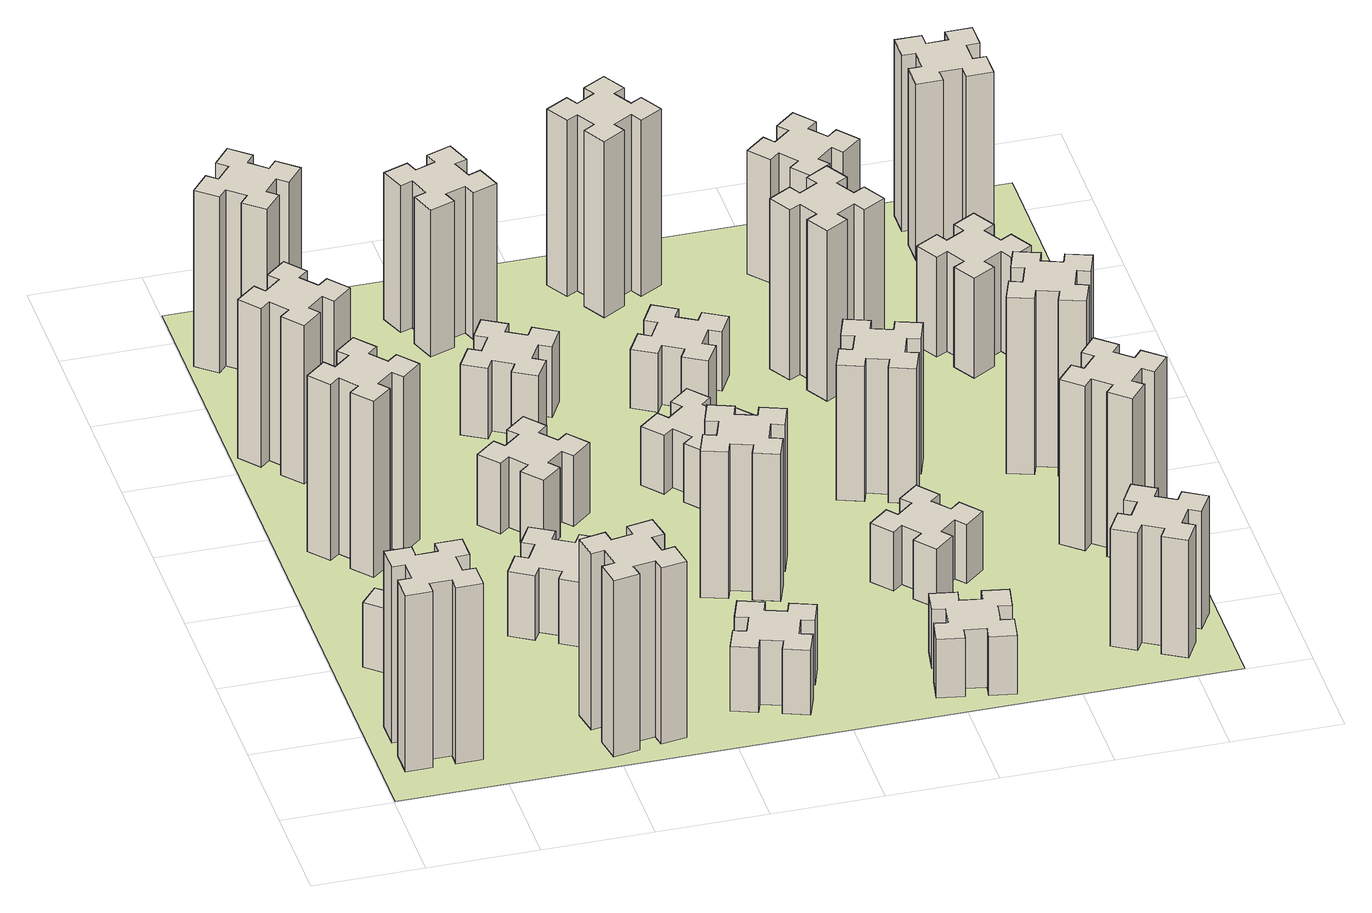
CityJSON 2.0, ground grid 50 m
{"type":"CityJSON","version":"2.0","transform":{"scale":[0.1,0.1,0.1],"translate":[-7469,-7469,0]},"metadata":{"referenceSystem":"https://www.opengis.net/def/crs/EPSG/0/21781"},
"CityObjects":{
"building1":{"type":"Building","attributes":{"class":"1000","function":"1000","usage":"1000","yearOfConstruction":2016,"roofType":"1000","measuredHeight":90,"storeysAboveGround":30,"storeysBelowGround":0},"geometry":[{"type":"Solid","lod":"1","boundaries":[[[[0,1,2,3,4,5,6,7,8,9,10,11,12,13,14,15,16,17,18,19]],[[17,16,20,21]],[[16,15,22,20]],[[15,14,23,22]],[[14,13,24,23]],[[13,12,25,24]],[[12,11,26,25]],[[11,10,27,26]],[[10,9,28,27]],[[9,8,29,28]],[[8,7,30,29]],[[7,6,31,30]],[[6,5,32,31]],[[5,4,33,32]],[[4,3,34,33]],[[3,2,35,34]],[[2,1,36,35]],[[1,0,37,36]],[[0,19,38,37]],[[19,18,39,38]],[[18,17,21,39]],[[24,25,26,27,28,29,30,31,32,33,34,35,36,37,38,39,21,20,22,23]]]]}]},
"building2":{"type":"Building","attributes":{"class":"1000","function":"1000","usage":"1000","yearOfConstruction":2016,"roofType":"1000","measuredHeight":33,"storeysAboveGround":30,"storeysBelowGround":0},"geometry":[{"type":"Solid","lod":"1","boundaries":[[[[40,41,42,43,44,45,46,47,48,49,50,51,52,53,54,55,56,57,58,59]],[[57,56,60,61]],[[56,55,62,60]],[[55,54,63,62]],[[54,53,64,63]],[[53,52,65,64]],[[52,51,66,65]],[[51,50,67,66]],[[50,49,68,67]],[[49,48,69,68]],[[48,47,70,69]],[[47,46,71,70]],[[46,45,72,71]],[[45,44,73,72]],[[44,43,74,73]],[[43,42,75,74]],[[42,41,76,75]],[[41,40,77,76]],[[40,59,78,77]],[[59,58,79,78]],[[58,57,61,79]],[[64,65,66,67,68,69,70,71,72,73,74,75,76,77,78,79,61,60,62,63]]]]}]},
"building3":{"type":"Building","attributes":{"class":"1000","function":"1000","usage":"1000","yearOfConstruction":2016,"roofType":"1000","measuredHeight":90,"storeysAboveGround":30,"storeysBelowGround":0},"geometry":[{"type":"Solid","lod":"1","boundaries":[[[[80,81,82,83,84,85,86,87,88,89,90,91,92,93,94,95,96,97,98,99]],[[97,96,100,101]],[[96,95,102,100]],[[95,94,103,102]],[[94,93,104,103]],[[93,92,105,104]],[[92,91,106,105]],[[91,90,107,106]],[[90,89,108,107]],[[89,88,109,108]],[[88,87,110,109]],[[87,86,111,110]],[[86,85,112,111]],[[85,84,113,112]],[[84,83,114,113]],[[83,82,115,114]],[[82,81,116,115]],[[81,80,117,116]],[[80,99,118,117]],[[99,98,119,118]],[[98,97,101,119]],[[104,105,106,107,108,109,110,111,112,113,114,115,116,117,118,119,101,100,102,103]]]]}]},
"building4":{"type":"Building","attributes":{"class":"1000","function":"1000","usage":"1000","yearOfConstruction":2016,"roofType":"1000","measuredHeight":81,"storeysAboveGround":30,"storeysBelowGround":0},"geometry":[{"type":"Solid","lod":"1","boundaries":[[[[120,121,122,123,124,125,126,127,128,129,130,131,132,133,134,135,136,137,138,139]],[[137,136,140,141]],[[136,135,142,140]],[[135,134,143,142]],[[134,133,144,143]],[[133,132,145,144]],[[132,131,146,145]],[[131,130,147,146]],[[130,129,148,147]],[[129,128,149,148]],[[128,127,150,149]],[[127,126,151,150]],[[126,125,152,151]],[[125,124,153,152]],[[124,123,154,153]],[[123,122,155,154]],[[122,121,156,155]],[[121,120,157,156]],[[120,139,158,157]],[[139,138,159,158]],[[138,137,141,159]],[[144,145,146,147,148,149,150,151,152,153,154,155,156,157,158,159,141,140,142,143]]]]}]},
"building5":{"type":"Building","attributes":{"class":"1000","function":"1000","usage":"1000","yearOfConstruction":2016,"roofType":"1000","measuredHeight":90,"storeysAboveGround":30,"storeysBelowGround":0},"geometry":[{"type":"Solid","lod":"1","boundaries":[[[[160,161,162,163,164,165,166,167,168,169,170,171,172,173,174,175,176,177,178,179]],[[177,176,180,181]],[[176,175,182,180]],[[175,174,183,182]],[[174,173,184,183]],[[173,172,185,184]],[[172,171,186,185]],[[171,170,187,186]],[[170,169,188,187]],[[169,168,189,188]],[[168,167,190,189]],[[167,166,191,190]],[[166,165,192,191]],[[165,164,193,192]],[[164,163,194,193]],[[163,162,195,194]],[[162,161,196,195]],[[161,160,197,196]],[[160,179,198,197]],[[179,178,199,198]],[[178,177,181,199]],[[184,185,186,187,188,189,190,191,192,193,194,195,196,197,198,199,181,180,182,183]]]]}]},
"building6":{"type":"Building","attributes":{"class":"1000","function":"1000","usage":"1000","yearOfConstruction":2016,"roofType":"1000","measuredHeight":90,"storeysAboveGround":30,"storeysBelowGround":0},"geometry":[{"type":"Solid","lod":"1","boundaries":[[[[200,201,202,203,204,205,206,207,208,209,210,211,212,213,214,215,216,217,218,219]],[[217,216,220,221]],[[216,215,222,220]],[[215,214,223,222]],[[214,213,224,223]],[[213,212,225,224]],[[212,211,226,225]],[[211,210,227,226]],[[210,209,228,227]],[[209,208,229,228]],[[208,207,230,229]],[[207,206,231,230]],[[206,205,232,231]],[[205,204,233,232]],[[204,203,234,233]],[[203,202,235,234]],[[202,201,236,235]],[[201,200,237,236]],[[200,219,238,237]],[[219,218,239,238]],[[218,217,221,239]],[[224,225,226,227,228,229,230,231,232,233,234,235,236,237,238,239,221,220,222,223]]]]}]},
"building7":{"type":"Building","attributes":{"class":"1000","function":"1000","usage":"1000","yearOfConstruction":2016,"roofType":"1000","measuredHeight":33,"storeysAboveGround":30,"storeysBelowGround":0},"geometry":[{"type":"Solid","lod":"1","boundaries":[[[[240,241,242,243,244,245,246,247,248,249,250,251,252,253,254,255,256,257,258,259]],[[257,256,260,261]],[[256,255,262,260]],[[255,254,263,262]],[[254,253,264,263]],[[253,252,265,264]],[[252,251,266,265]],[[251,250,267,266]],[[250,249,268,267]],[[249,248,269,268]],[[248,247,270,269]],[[247,246,271,270]],[[246,245,272,271]],[[245,244,273,272]],[[244,243,274,273]],[[243,242,275,274]],[[242,241,276,275]],[[241,240,277,276]],[[240,259,278,277]],[[259,258,279,278]],[[258,257,261,279]],[[264,265,266,267,268,269,270,271,272,273,274,275,276,277,278,279,261,260,262,263]]]]}]},
"building8":{"type":"Building","attributes":{"class":"1000","function":"1000","usage":"1000","yearOfConstruction":2016,"roofType":"1000","measuredHeight":36,"storeysAboveGround":30,"storeysBelowGround":0},"geometry":[{"type":"Solid","lod":"1","boundaries":[[[[280,281,282,283,284,285,286,287,288,289,290,291,292,293,294,295,296,297,298,299]],[[297,296,300,301]],[[296,295,302,300]],[[295,294,303,302]],[[294,293,304,303]],[[293,292,305,304]],[[292,291,306,305]],[[291,290,307,306]],[[290,289,308,307]],[[289,288,309,308]],[[288,287,310,309]],[[287,286,311,310]],[[286,285,312,311]],[[285,284,313,312]],[[284,283,314,313]],[[283,282,315,314]],[[282,281,316,315]],[[281,280,317,316]],[[280,299,318,317]],[[299,298,319,318]],[[298,297,301,319]],[[304,305,306,307,308,309,310,311,312,313,314,315,316,317,318,319,301,300,302,303]]]]}]},
"building9":{"type":"Building","attributes":{"class":"1000","function":"1000","usage":"1000","yearOfConstruction":2016,"roofType":"1000","measuredHeight":33,"storeysAboveGround":30,"storeysBelowGround":0},"geometry":[{"type":"Solid","lod":"1","boundaries":[[[[320,321,322,323,324,325,326,327,328,329,330,331,332,333,334,335,336,337,338,339]],[[337,336,340,341]],[[336,335,342,340]],[[335,334,343,342]],[[334,333,344,343]],[[333,332,345,344]],[[332,331,346,345]],[[331,330,347,346]],[[330,329,348,347]],[[329,328,349,348]],[[328,327,350,349]],[[327,326,351,350]],[[326,325,352,351]],[[325,324,353,352]],[[324,323,354,353]],[[323,322,355,354]],[[322,321,356,355]],[[321,320,357,356]],[[320,339,358,357]],[[339,338,359,358]],[[338,337,341,359]],[[344,345,346,347,348,349,350,351,352,353,354,355,356,357,358,359,341,340,342,343]]]]}]},
"building10":{"type":"Building","attributes":{"class":"1000","function":"1000","usage":"1000","yearOfConstruction":2016,"roofType":"1000","measuredHeight":36,"storeysAboveGround":30,"storeysBelowGround":0},"geometry":[{"type":"Solid","lod":"1","boundaries":[[[[360,361,362,363,364,365,366,367,368,369,370,371,372,373,374,375,376,377,378,379]],[[377,376,380,381]],[[376,375,382,380]],[[375,374,383,382]],[[374,373,384,383]],[[373,372,385,384]],[[372,371,386,385]],[[371,370,387,386]],[[370,369,388,387]],[[369,368,389,388]],[[368,367,390,389]],[[367,366,391,390]],[[366,365,392,391]],[[365,364,393,392]],[[364,363,394,393]],[[363,362,395,394]],[[362,361,396,395]],[[361,360,397,396]],[[360,379,398,397]],[[379,378,399,398]],[[378,377,381,399]],[[384,385,386,387,388,389,390,391,392,393,394,395,396,397,398,399,381,380,382,383]]]]}]},
"building11":{"type":"Building","attributes":{"class":"1000","function":"1000","usage":"1000","yearOfConstruction":2016,"roofType":"1000","measuredHeight":75,"storeysAboveGround":30,"storeysBelowGround":0},"geometry":[{"type":"Solid","lod":"1","boundaries":[[[[400,401,402,403,404,405,406,407,408,409,410,411,412,413,414,415,416,417,418,419]],[[417,416,420,421]],[[416,415,422,420]],[[415,414,423,422]],[[414,413,424,423]],[[413,412,425,424]],[[412,411,426,425]],[[411,410,427,426]],[[410,409,428,427]],[[409,408,429,428]],[[408,407,430,429]],[[407,406,431,430]],[[406,405,432,431]],[[405,404,433,432]],[[404,403,434,433]],[[403,402,435,434]],[[402,401,436,435]],[[401,400,437,436]],[[400,419,438,437]],[[419,418,439,438]],[[418,417,421,439]],[[424,425,426,427,428,429,430,431,432,433,434,435,436,437,438,439,421,420,422,423]]]]}]},
"building12":{"type":"Building","attributes":{"class":"1000","function":"1000","usage":"1000","yearOfConstruction":2016,"roofType":"1000","measuredHeight":75,"storeysAboveGround":30,"storeysBelowGround":0},"geometry":[{"type":"Solid","lod":"1","boundaries":[[[[440,441,442,443,444,445,446,447,448,449,450,451,452,453,454,455,456,457,458,459]],[[457,456,460,461]],[[456,455,462,460]],[[455,454,463,462]],[[454,453,464,463]],[[453,452,465,464]],[[452,451,466,465]],[[451,450,467,466]],[[450,449,468,467]],[[449,448,469,468]],[[448,447,470,469]],[[447,446,471,470]],[[446,445,472,471]],[[445,444,473,472]],[[444,443,474,473]],[[443,442,475,474]],[[442,441,476,475]],[[441,440,477,476]],[[440,459,478,477]],[[459,458,479,478]],[[458,457,461,479]],[[464,465,466,467,468,469,470,471,472,473,474,475,476,477,478,479,461,460,462,463]]]]}]},
"building13":{"type":"Building","attributes":{"class":"1000","function":"1000","usage":"1000","yearOfConstruction":2016,"roofType":"1000","measuredHeight":30,"storeysAboveGround":30,"storeysBelowGround":0},"geometry":[{"type":"Solid","lod":"1","boundaries":[[[[480,481,482,483,484,485,486,487,488,489,490,491,492,493,494,495,496,497,498,499]],[[497,496,500,501]],[[496,495,502,500]],[[495,494,503,502]],[[494,493,504,503]],[[493,492,505,504]],[[492,491,506,505]],[[491,490,507,506]],[[490,489,508,507]],[[489,488,509,508]],[[488,487,510,509]],[[487,486,511,510]],[[486,485,512,511]],[[485,484,513,512]],[[484,483,514,513]],[[483,482,515,514]],[[482,481,516,515]],[[481,480,517,516]],[[480,499,518,517]],[[499,498,519,518]],[[498,497,501,519]],[[504,505,506,507,508,509,510,511,512,513,514,515,516,517,518,519,501,500,502,503]]]]}]},
"building14":{"type":"Building","attributes":{"class":"1000","function":"1000","usage":"1000","yearOfConstruction":2016,"roofType":"1000","measuredHeight":30,"storeysAboveGround":30,"storeysBelowGround":0},"geometry":[{"type":"Solid","lod":"1","boundaries":[[[[520,521,522,523,524,525,526,527,528,529,530,531,532,533,534,535,536,537,538,539]],[[537,536,540,541]],[[536,535,542,540]],[[535,534,543,542]],[[534,533,544,543]],[[533,532,545,544]],[[532,531,546,545]],[[531,530,547,546]],[[530,529,548,547]],[[529,528,549,548]],[[528,527,550,549]],[[527,526,551,550]],[[526,525,552,551]],[[525,524,553,552]],[[524,523,554,553]],[[523,522,555,554]],[[522,521,556,555]],[[521,520,557,556]],[[520,539,558,557]],[[539,538,559,558]],[[538,537,541,559]],[[544,545,546,547,548,549,550,551,552,553,554,555,556,557,558,559,541,540,542,543]]]]}]},
"building15":{"type":"Building","attributes":{"class":"1000","function":"1000","usage":"1000","yearOfConstruction":2016,"roofType":"1000","measuredHeight":30,"storeysAboveGround":30,"storeysBelowGround":0},"geometry":[{"type":"Solid","lod":"1","boundaries":[[[[560,561,562,563,564,565,566,567,568,569,570,571,572,573,574,575,576,577,578,579]],[[577,576,580,581]],[[576,575,582,580]],[[575,574,583,582]],[[574,573,584,583]],[[573,572,585,584]],[[572,571,586,585]],[[571,570,587,586]],[[570,569,588,587]],[[569,568,589,588]],[[568,567,590,589]],[[567,566,591,590]],[[566,565,592,591]],[[565,564,593,592]],[[564,563,594,593]],[[563,562,595,594]],[[562,561,596,595]],[[561,560,597,596]],[[560,579,598,597]],[[579,578,599,598]],[[578,577,581,599]],[[584,585,586,587,588,589,590,591,592,593,594,595,596,597,598,599,581,580,582,583]]]]}]},
"building16":{"type":"Building","attributes":{"class":"1000","function":"1000","usage":"1000","yearOfConstruction":2016,"roofType":"1000","measuredHeight":90,"storeysAboveGround":30,"storeysBelowGround":0},"geometry":[{"type":"Solid","lod":"1","boundaries":[[[[600,601,602,603,604,605,606,607,608,609,610,611,612,613,614,615,616,617,618,619]],[[617,616,620,621]],[[616,615,622,620]],[[615,614,623,622]],[[614,613,624,623]],[[613,612,625,624]],[[612,611,626,625]],[[611,610,627,626]],[[610,609,628,627]],[[609,608,629,628]],[[608,607,630,629]],[[607,606,631,630]],[[606,605,632,631]],[[605,604,633,632]],[[604,603,634,633]],[[603,602,635,634]],[[602,601,636,635]],[[601,600,637,636]],[[600,619,638,637]],[[619,618,639,638]],[[618,617,621,639]],[[624,625,626,627,628,629,630,631,632,633,634,635,636,637,638,639,621,620,622,623]]]]}]},
"building17":{"type":"Building","attributes":{"class":"1000","function":"1000","usage":"1000","yearOfConstruction":2016,"roofType":"1000","measuredHeight":30,"storeysAboveGround":30,"storeysBelowGround":0},"geometry":[{"type":"Solid","lod":"1","boundaries":[[[[640,641,642,643,644,645,646,647,648,649,650,651,652,653,654,655,656,657,658,659]],[[657,656,660,661]],[[656,655,662,660]],[[655,654,663,662]],[[654,653,664,663]],[[653,652,665,664]],[[652,651,666,665]],[[651,650,667,666]],[[650,649,668,667]],[[649,648,669,668]],[[648,647,670,669]],[[647,646,671,670]],[[646,645,672,671]],[[645,644,673,672]],[[644,643,674,673]],[[643,642,675,674]],[[642,641,676,675]],[[641,640,677,676]],[[640,659,678,677]],[[659,658,679,678]],[[658,657,661,679]],[[664,665,666,667,668,669,670,671,672,673,674,675,676,677,678,679,661,660,662,663]]]]}]},
"building18":{"type":"Building","attributes":{"class":"1000","function":"1000","usage":"1000","yearOfConstruction":2016,"roofType":"1000","measuredHeight":69,"storeysAboveGround":30,"storeysBelowGround":0},"geometry":[{"type":"Solid","lod":"1","boundaries":[[[[680,681,682,683,684,685,686,687,688,689,690,691,692,693,694,695,696,697,698,699]],[[697,696,700,701]],[[696,695,702,700]],[[695,694,703,702]],[[694,693,704,703]],[[693,692,705,704]],[[692,691,706,705]],[[691,690,707,706]],[[690,689,708,707]],[[689,688,709,708]],[[688,687,710,709]],[[687,686,711,710]],[[686,685,712,711]],[[685,684,713,712]],[[684,683,714,713]],[[683,682,715,714]],[[682,681,716,715]],[[681,680,717,716]],[[680,699,718,717]],[[699,698,719,718]],[[698,697,701,719]],[[704,705,706,707,708,709,710,711,712,713,714,715,716,717,718,719,701,700,702,703]]]]}]},
"building19":{"type":"Building","attributes":{"class":"1000","function":"1000","usage":"1000","yearOfConstruction":2016,"roofType":"1000","measuredHeight":87,"storeysAboveGround":30,"storeysBelowGround":0},"geometry":[{"type":"Solid","lod":"1","boundaries":[[[[720,721,722,723,724,725,726,727,728,729,730,731,732,733,734,735,736,737,738,739]],[[737,736,740,741]],[[736,735,742,740]],[[735,734,743,742]],[[734,733,744,743]],[[733,732,745,744]],[[732,731,746,745]],[[731,730,747,746]],[[730,729,748,747]],[[729,728,749,748]],[[728,727,750,749]],[[727,726,751,750]],[[726,725,752,751]],[[725,724,753,752]],[[724,723,754,753]],[[723,722,755,754]],[[722,721,756,755]],[[721,720,757,756]],[[720,739,758,757]],[[739,738,759,758]],[[738,737,741,759]],[[744,745,746,747,748,749,750,751,752,753,754,755,756,757,758,759,741,740,742,743]]]]}]},
"building20":{"type":"Building","attributes":{"class":"1000","function":"1000","usage":"1000","yearOfConstruction":2016,"roofType":"1000","measuredHeight":60,"storeysAboveGround":30,"storeysBelowGround":0},"geometry":[{"type":"Solid","lod":"1","boundaries":[[[[760,761,762,763,764,765,766,767,768,769,770,771,772,773,774,775,776,777,778,779]],[[777,776,780,781]],[[776,775,782,780]],[[775,774,783,782]],[[774,773,784,783]],[[773,772,785,784]],[[772,771,786,785]],[[771,770,787,786]],[[770,769,788,787]],[[769,768,789,788]],[[768,767,790,789]],[[767,766,791,790]],[[766,765,792,791]],[[765,764,793,792]],[[764,763,794,793]],[[763,762,795,794]],[[762,761,796,795]],[[761,760,797,796]],[[760,779,798,797]],[[779,778,799,798]],[[778,777,781,799]],[[784,785,786,787,788,789,790,791,792,793,794,795,796,797,798,799,781,780,782,783]]]]}]},
"building21":{"type":"Building","attributes":{"class":"1000","function":"1000","usage":"1000","yearOfConstruction":2016,"roofType":"1000","measuredHeight":63,"storeysAboveGround":30,"storeysBelowGround":0},"geometry":[{"type":"Solid","lod":"1","boundaries":[[[[800,801,802,803,804,805,806,807,808,809,810,811,812,813,814,815,816,817,818,819]],[[817,816,820,821]],[[816,815,822,820]],[[815,814,823,822]],[[814,813,824,823]],[[813,812,825,824]],[[812,811,826,825]],[[811,810,827,826]],[[810,809,828,827]],[[809,808,829,828]],[[808,807,830,829]],[[807,806,831,830]],[[806,805,832,831]],[[805,804,833,832]],[[804,803,834,833]],[[803,802,835,834]],[[802,801,836,835]],[[801,800,837,836]],[[800,819,838,837]],[[819,818,839,838]],[[818,817,821,839]],[[824,825,826,827,828,829,830,831,832,833,834,835,836,837,838,839,821,820,822,823]]]]}]},
"building22":{"type":"Building","attributes":{"class":"1000","function":"1000","usage":"1000","yearOfConstruction":2016,"roofType":"1000","measuredHeight":84,"storeysAboveGround":30,"storeysBelowGround":0},"geometry":[{"type":"Solid","lod":"1","boundaries":[[[[840,841,842,843,844,845,846,847,848,849,850,851,852,853,854,855,856,857,858,859]],[[857,856,860,861]],[[856,855,862,860]],[[855,854,863,862]],[[854,853,864,863]],[[853,852,865,864]],[[852,851,866,865]],[[851,850,867,866]],[[850,849,868,867]],[[849,848,869,868]],[[848,847,870,869]],[[847,846,871,870]],[[846,845,872,871]],[[845,844,873,872]],[[844,843,874,873]],[[843,842,875,874]],[[842,841,876,875]],[[841,840,877,876]],[[840,859,878,877]],[[859,858,879,878]],[[858,857,861,879]],[[864,865,866,867,868,869,870,871,872,873,874,875,876,877,878,879,861,860,862,863]]]]}]},
"building23":{"type":"Building","attributes":{"class":"1000","function":"1000","usage":"1000","yearOfConstruction":2016,"roofType":"1000","measuredHeight":90,"storeysAboveGround":30,"storeysBelowGround":0},"geometry":[{"type":"Solid","lod":"1","boundaries":[[[[880,881,882,883,884,885,886,887,888,889,890,891,892,893,894,895,896,897,898,899]],[[897,896,900,901]],[[896,895,902,900]],[[895,894,903,902]],[[894,893,904,903]],[[893,892,905,904]],[[892,891,906,905]],[[891,890,907,906]],[[890,889,908,907]],[[889,888,909,908]],[[888,887,910,909]],[[887,886,911,910]],[[886,885,912,911]],[[885,884,913,912]],[[884,883,914,913]],[[883,882,915,914]],[[882,881,916,915]],[[881,880,917,916]],[[880,899,918,917]],[[899,898,919,918]],[[898,897,901,919]],[[904,905,906,907,908,909,910,911,912,913,914,915,916,917,918,919,901,900,902,903]]]]}]},
"building24":{"type":"Building","attributes":{"class":"1000","function":"1000","usage":"1000","yearOfConstruction":2016,"roofType":"1000","measuredHeight":51,"storeysAboveGround":30,"storeysBelowGround":0},"geometry":[{"type":"Solid","lod":"1","boundaries":[[[[920,921,922,923,924,925,926,927,928,929,930,931,932,933,934,935,936,937,938,939]],[[937,936,940,941]],[[936,935,942,940]],[[935,934,943,942]],[[934,933,944,943]],[[933,932,945,944]],[[932,931,946,945]],[[931,930,947,946]],[[930,929,948,947]],[[929,928,949,948]],[[928,927,950,949]],[[927,926,951,950]],[[926,925,952,951]],[[925,924,953,952]],[[924,923,954,953]],[[923,922,955,954]],[[922,921,956,955]],[[921,920,957,956]],[[920,939,958,957]],[[939,938,959,958]],[[938,937,941,959]],[[944,945,946,947,948,949,950,951,952,953,954,955,956,957,958,959,941,940,942,943]]]]}]},
"building25":{"type":"Building","attributes":{"class":"1000","function":"1000","usage":"1000","yearOfConstruction":2016,"roofType":"1000","measuredHeight":90,"storeysAboveGround":30,"storeysBelowGround":0},"geometry":[{"type":"Solid","lod":"1","boundaries":[[[[960,961,962,963,964,965,966,967,968,969,970,971,972,973,974,975,976,977,978,979]],[[977,976,980,981]],[[976,975,982,980]],[[975,974,983,982]],[[974,973,984,983]],[[973,972,985,984]],[[972,971,986,985]],[[971,970,987,986]],[[970,969,988,987]],[[969,968,989,988]],[[968,967,990,989]],[[967,966,991,990]],[[966,965,992,991]],[[965,964,993,992]],[[964,963,994,993]],[[963,962,995,994]],[[962,961,996,995]],[[961,960,997,996]],[[960,979,998,997]],[[979,978,999,998]],[[978,977,981,999]],[[984,985,986,987,988,989,990,991,992,993,994,995,996,997,998,999,981,980,982,983]]]]}]},
"landuse1":{"type":"LandUse","attributes":{"name":"plot1","function":"1010"},"geometry":[{"type":"MultiSurface","lod":"1","boundaries":[[[1000,1001,1002,1003]]]}]}
},
"vertices":[
[165,425,0],[165,325,0],[105,325,0],[105,205,0],[225,205,0],[225,265,0],[325,265,0],[325,205,0],[445,205,0],[445,325,0],[385,325,0],[385,425,0],[445,425,0],[445,545,0],[325,545,0],[325,485,0],[225,485,0],[225,545,0],[105,545,0],[105,425,0],[225,485,900],[225,545,900],[325,485,900],[325,545,900],[445,545,900],[445,425,900],[385,425,900],[385,325,900],[445,325,900],[445,205,900],[325,205,900],[325,265,900],[225,265,900],[225,205,900],[105,205,900],[105,325,900],[165,325,900],[165,425,900],[105,425,900],[105,545,900],
[484,1067,0],[408,1132,0],[446,1178,0],[354,1255,0],[277,1163,0],[323,1124,0],[259,1048,0],[213,1086,0],[136,994,0],[228,917,0],[266,963,0],[343,899,0],[304,853,0],[396,776,0],[473,868,0],[427,906,0],[492,983,0],[538,944,0],[615,1036,0],[523,1113,0],[492,983,330],[538,944,330],[427,906,330],[473,868,330],[396,776,330],[304,853,330],[343,899,330],[266,963,330],[228,917,330],[136,994,330],[213,1086,330],[259,1048,330],[323,1124,330],[277,1163,330],[354,1255,330],[446,1178,330],[408,1132,330],[484,1067,330],[523,1113,330],[615,1036,330],
[492,1888,0],[427,1964,0],[473,2003,0],[396,2095,0],[304,2018,0],[343,1972,0],[266,1907,0],[228,1953,0],[136,1876,0],[213,1784,0],[259,1823,0],[323,1746,0],[277,1708,0],[354,1616,0],[446,1693,0],[408,1739,0],[484,1803,0],[523,1757,0],[615,1834,0],[538,1926,0],[484,1803,900],[523,1757,900],[408,1739,900],[446,1693,900],[354,1616,900],[277,1708,900],[323,1746,900],[259,1823,900],[213,1784,900],[136,1876,900],[228,1953,900],[266,1907,900],[343,1972,900],[304,2018,900],[396,2095,900],[473,2003,900],[427,1964,900],[492,1888,900],[538,1926,900],[615,1834,900],
[243,2712,0],[166,2647,0],[128,2693,0],[36,2616,0],[113,2524,0],[159,2563,0],[223,2486,0],[177,2448,0],[254,2356,0],[346,2433,0],[308,2479,0],[384,2543,0],[423,2497,0],[515,2574,0],[438,2666,0],[392,2628,0],[327,2704,0],[373,2743,0],[296,2835,0],[204,2758,0],[327,2704,810],[373,2743,810],[392,2628,810],[438,2666,810],[515,2574,810],[423,2497,810],[384,2543,810],[308,2479,810],[346,2433,810],[254,2356,810],[177,2448,810],[223,2486,810],[159,2563,810],[113,2524,810],[36,2616,810],[128,2693,810],[166,2647,810],[243,2712,810],[204,2758,810],[296,2835,810],
[1085,158,0],[1184,176,0],[1194,117,0],[1312,137,0],[1291,256,0],[1232,245,0],[1215,344,0],[1274,354,0],[1253,472,0],[1135,451,0],[1145,392,0],[1047,375,0],[1037,434,0],[918,413,0],[939,295,0],[998,305,0],[1016,207,0],[957,197,0],[977,78,0],[1096,99,0],[1016,207,900],[957,197,900],[998,305,900],[939,295,900],[918,413,900],[1037,434,900],[1047,375,900],[1145,392,900],[1135,451,900],[1253,472,900],[1274,354,900],[1215,344,900],[1232,245,900],[1291,256,900],[1312,137,900],[1194,117,900],[1184,176,900],[1085,158,900],[1096,99,900],[977,78,900],
[384,3387,0],[308,3452,0],[346,3498,0],[254,3575,0],[177,3483,0],[223,3444,0],[159,3368,0],[113,3406,0],[36,3314,0],[128,3237,0],[166,3283,0],[243,3219,0],[204,3173,0],[296,3096,0],[373,3188,0],[327,3226,0],[392,3303,0],[438,3264,0],[515,3356,0],[423,3433,0],[392,3303,900],[438,3264,900],[327,3226,900],[373,3188,900],[296,3096,900],[204,3173,900],[243,3219,900],[166,3283,900],[128,3237,900],[36,3314,900],[113,3406,900],[159,3368,900],[223,3444,900],[177,3483,900],[254,3575,900],[346,3498,900],[308,3452,900],[384,3387,900],[423,3433,900],[515,3356,900],
[1086,1017,0],[1136,1104,0],[1188,1074,0],[1248,1178,0],[1144,1238,0],[1114,1186,0],[1027,1236,0],[1057,1288,0],[953,1348,0],[893,1244,0],[945,1214,0],[895,1127,0],[843,1157,0],[783,1053,0],[887,993,0],[917,1045,0],[1004,995,0],[974,943,0],[1078,883,0],[1138,987,0],[1004,995,330],[974,943,330],[917,1045,330],[887,993,330],[783,1053,330],[843,1157,330],[895,1127,330],[945,1214,330],[893,1244,330],[953,1348,330],[1057,1288,330],[1027,1236,330],[1114,1186,330],[1144,1238,330],[1248,1178,330],[1188,1074,330],[1136,1104,330],[1086,1017,330],[1138,987,330],[1078,883,330],
[1083,1972,0],[1006,1907,0],[968,1953,0],[876,1876,0],[953,1784,0],[999,1823,0],[1063,1746,0],[1017,1708,0],[1094,1616,0],[1186,1693,0],[1148,1739,0],[1224,1803,0],[1263,1757,0],[1355,1834,0],[1278,1926,0],[1232,1888,0],[1167,1964,0],[1213,2003,0],[1136,2095,0],[1044,2018,0],[1167,1964,360],[1213,2003,360],[1232,1888,360],[1278,1926,360],[1355,1834,360],[1263,1757,360],[1224,1803,360],[1148,1739,360],[1186,1693,360],[1094,1616,360],[1017,1708,360],[1063,1746,360],[999,1823,360],[953,1784,360],[876,1876,360],[968,1953,360],[1006,1907,360],[1083,1972,360],[1044,2018,360],[1136,2095,360],
[1669,460,0],[1635,366,0],[1579,387,0],[1537,274,0],[1650,233,0],[1671,289,0],[1765,255,0],[1744,199,0],[1857,157,0],[1898,270,0],[1842,291,0],[1876,385,0],[1932,364,0],[1973,477,0],[1860,518,0],[1840,462,0],[1746,496,0],[1767,552,0],[1654,593,0],[1613,480,0],[1746,496,330],[1767,552,330],[1840,462,330],[1860,518,330],[1973,477,330],[1932,364,330],[1876,385,330],[1842,291,330],[1898,270,330],[1857,157,330],[1744,199,330],[1765,255,330],[1671,289,330],[1650,233,330],[1537,274,330],[1579,387,330],[1635,366,330],[1669,460,330],[1613,480,330],[1654,593,330],
[1314,2666,0],[1227,2716,0],[1257,2768,0],[1153,2828,0],[1093,2724,0],[1145,2694,0],[1095,2607,0],[1043,2637,0],[983,2533,0],[1087,2473,0],[1117,2525,0],[1204,2475,0],[1174,2423,0],[1278,2363,0],[1338,2467,0],[1286,2497,0],[1336,2584,0],[1388,2554,0],[1448,2658,0],[1344,2718,0],[1336,2584,360],[1388,2554,360],[1286,2497,360],[1338,2467,360],[1278,2363,360],[1174,2423,360],[1204,2475,360],[1117,2525,360],[1087,2473,360],[983,2533,360],[1043,2637,360],[1095,2607,360],[1145,2694,360],[1093,2724,360],[1153,2828,360],[1257,2768,360],[1227,2716,360],[1314,2666,360],[1344,2718,360],[1448,2658,360],
[1125,3456,0],[1031,3422,0],[1010,3478,0],[897,3437,0],[939,3324,0],[995,3345,0],[1029,3251,0],[973,3230,0],[1014,3117,0],[1127,3159,0],[1106,3215,0],[1200,3249,0],[1220,3193,0],[1333,3234,0],[1292,3347,0],[1236,3326,0],[1202,3420,0],[1258,3440,0],[1217,3553,0],[1104,3512,0],[1202,3420,750],[1258,3440,750],[1236,3326,750],[1292,3347,750],[1333,3234,750],[1220,3193,750],[1200,3249,750],[1106,3215,750],[1127,3159,750],[1014,3117,750],[973,3230,750],[1029,3251,750],[995,3345,750],[939,3324,750],[897,3437,750],[1010,3478,750],[1031,3422,750],[1125,3456,750],[1104,3512,750],[1217,3553,750],
[1769,1300,0],[1735,1206,0],[1679,1227,0],[1637,1114,0],[1750,1073,0],[1771,1129,0],[1865,1095,0],[1844,1039,0],[1957,997,0],[1998,1110,0],[1942,1131,0],[1976,1225,0],[2032,1204,0],[2073,1317,0],[1960,1358,0],[1940,1302,0],[1846,1336,0],[1867,1392,0],[1754,1433,0],[1713,1320,0],[1846,1336,750],[1867,1392,750],[1940,1302,750],[1960,1358,750],[2073,1317,750],[2032,1204,750],[1976,1225,750],[1942,1131,750],[1998,1110,750],[1957,997,750],[1844,1039,750],[1865,1095,750],[1771,1129,750],[1750,1073,750],[1637,1114,750],[1679,1227,750],[1735,1206,750],[1769,1300,750],[1713,1320,750],[1754,1433,750],
[1972,1988,0],[1907,2064,0],[1953,2103,0],[1876,2195,0],[1784,2118,0],[1823,2072,0],[1746,2007,0],[1708,2053,0],[1616,1976,0],[1693,1884,0],[1739,1923,0],[1803,1846,0],[1757,1808,0],[1834,1716,0],[1926,1793,0],[1888,1839,0],[1964,1903,0],[2003,1857,0],[2095,1934,0],[2018,2026,0],[1964,1903,300],[2003,1857,300],[1888,1839,300],[1926,1793,300],[1834,1716,300],[1757,1808,300],[1803,1846,300],[1739,1923,300],[1693,1884,300],[1616,1976,300],[1708,2053,300],[1746,2007,300],[1823,2072,300],[1784,2118,300],[1876,2195,300],[1953,2103,300],[1907,2064,300],[1972,1988,300],[2018,2026,300],[2095,1934,300],
[2496,344,0],[2478,245,0],[2419,256,0],[2398,137,0],[2517,117,0],[2527,176,0],[2625,158,0],[2615,99,0],[2733,78,0],[2754,197,0],[2695,207,0],[2712,305,0],[2771,295,0],[2792,413,0],[2674,434,0],[2664,375,0],[2565,392,0],[2576,451,0],[2457,472,0],[2437,354,0],[2565,392,300],[2576,451,300],[2664,375,300],[2674,434,300],[2792,413,300],[2771,295,300],[2712,305,300],[2695,207,300],[2754,197,300],[2733,78,300],[2615,99,300],[2625,158,300],[2527,176,300],[2517,117,300],[2398,137,300],[2419,256,300],[2478,245,300],[2496,344,300],[2437,354,300],[2457,472,300],
[2026,2497,0],[2076,2584,0],[2128,2554,0],[2188,2658,0],[2084,2718,0],[2054,2666,0],[1967,2716,0],[1997,2768,0],[1893,2828,0],[1833,2724,0],[1885,2694,0],[1835,2607,0],[1783,2637,0],[1723,2533,0],[1827,2473,0],[1857,2525,0],[1944,2475,0],[1914,2423,0],[2018,2363,0],[2078,2467,0],[1944,2475,300],[1914,2423,300],[1857,2525,300],[1827,2473,300],[1723,2533,300],[1783,2637,300],[1835,2607,300],[1885,2694,300],[1833,2724,300],[1893,2828,300],[1997,2768,300],[1967,2716,300],[2054,2666,300],[2084,2718,300],[2188,2658,300],[2128,2554,300],[2076,2584,300],[2026,2497,300],[2078,2467,300],[2018,2363,300],
[1844,3556,0],[1757,3506,0],[1727,3558,0],[1623,3498,0],[1683,3394,0],[1735,3424,0],[1785,3337,0],[1733,3307,0],[1793,3203,0],[1897,3263,0],[1867,3315,0],[1954,3365,0],[1984,3313,0],[2088,3373,0],[2028,3477,0],[1976,3447,0],[1926,3534,0],[1978,3564,0],[1918,3668,0],[1814,3608,0],[1926,3534,900],[1978,3564,900],[1976,3447,900],[2028,3477,900],[2088,3373,900],[1984,3313,900],[1954,3365,900],[1867,3315,900],[1897,3263,900],[1793,3203,900],[1733,3307,900],[1785,3337,900],[1735,3424,900],[1683,3394,900],[1623,3498,900],[1727,3558,900],[1757,3506,900],[1844,3556,900],[1814,3608,900],[1918,3668,900],
[2563,1132,0],[2486,1067,0],[2448,1113,0],[2356,1036,0],[2433,944,0],[2479,983,0],[2543,906,0],[2497,868,0],[2574,776,0],[2666,853,0],[2628,899,0],[2704,963,0],[2743,917,0],[2835,994,0],[2758,1086,0],[2712,1048,0],[2647,1124,0],[2693,1163,0],[2616,1255,0],[2524,1178,0],[2647,1124,300],[2693,1163,300],[2712,1048,300],[2758,1086,300],[2835,994,300],[2743,917,300],[2704,963,300],[2628,899,300],[2666,853,300],[2574,776,300],[2497,868,300],[2543,906,300],[2479,983,300],[2433,944,300],[2356,1036,300],[2448,1113,300],[2486,1067,300],[2563,1132,300],[2524,1178,300],[2616,1255,300],
[2682,1671,0],[2716,1765,0],[2772,1744,0],[2813,1857,0],[2700,1898,0],[2680,1842,0],[2586,1876,0],[2607,1932,0],[2494,1973,0],[2453,1860,0],[2509,1840,0],[2475,1746,0],[2419,1767,0],[2377,1654,0],[2490,1613,0],[2511,1669,0],[2605,1635,0],[2584,1579,0],[2697,1537,0],[2738,1650,0],[2605,1635,690],[2584,1579,690],[2511,1669,690],[2490,1613,690],[2377,1654,690],[2419,1767,690],[2475,1746,690],[2509,1840,690],[2453,1860,690],[2494,1973,690],[2607,1932,690],[2586,1876,690],[2680,1842,690],[2700,1898,690],[2813,1857,690],[2772,1744,690],[2716,1765,690],[2682,1671,690],[2738,1650,690],[2697,1537,690],
[2607,2475,0],[2694,2525,0],[2724,2473,0],[2828,2533,0],[2768,2637,0],[2716,2607,0],[2666,2694,0],[2718,2724,0],[2658,2828,0],[2554,2768,0],[2584,2716,0],[2497,2666,0],[2467,2718,0],[2363,2658,0],[2423,2554,0],[2475,2584,0],[2525,2497,0],[2473,2467,0],[2533,2363,0],[2637,2423,0],[2525,2497,870],[2473,2467,870],[2475,2584,870],[2423,2554,870],[2363,2658,870],[2467,2718,870],[2497,2666,870],[2584,2716,870],[2554,2768,870],[2658,2828,870],[2718,2724,870],[2666,2694,870],[2716,2607,870],[2768,2637,870],[2828,2533,870],[2724,2473,870],[2694,2525,870],[2607,2475,870],[2637,2423,870],[2533,2363,870],
[3534,446,0],[3447,496,0],[3477,548,0],[3373,608,0],[3313,504,0],[3365,474,0],[3315,387,0],[3263,417,0],[3203,313,0],[3307,253,0],[3337,305,0],[3424,255,0],[3394,203,0],[3498,143,0],[3558,247,0],[3506,277,0],[3556,364,0],[3608,334,0],[3668,438,0],[3564,498,0],[3556,364,600],[3608,334,600],[3506,277,600],[3558,247,600],[3498,143,600],[3394,203,600],[3424,255,600],[3337,305,600],[3307,253,600],[3203,313,600],[3263,417,600],[3315,387,600],[3365,474,600],[3313,504,600],[3373,608,600],[3477,548,600],[3447,496,600],[3534,446,600],[3564,498,600],[3668,438,600],
[2812,3368,0],[2747,3444,0],[2793,3483,0],[2716,3575,0],[2624,3498,0],[2663,3452,0],[2586,3387,0],[2548,3433,0],[2456,3356,0],[2533,3264,0],[2579,3303,0],[2643,3226,0],[2597,3188,0],[2674,3096,0],[2766,3173,0],[2728,3219,0],[2804,3283,0],[2843,3237,0],[2935,3314,0],[2858,3406,0],[2804,3283,630],[2843,3237,630],[2728,3219,630],[2766,3173,630],[2674,3096,630],[2597,3188,630],[2643,3226,630],[2579,3303,630],[2533,3264,630],[2456,3356,630],[2548,3433,630],[2586,3387,630],[2663,3452,630],[2624,3498,630],[2716,3575,630],[2793,3483,630],[2747,3444,630],[2812,3368,630],[2858,3406,630],[2935,3314,630],
[3487,1006,0],[3552,1083,0],[3598,1044,0],[3675,1136,0],[3583,1213,0],[3544,1167,0],[3468,1232,0],[3506,1278,0],[3414,1355,0],[3337,1263,0],[3383,1224,0],[3319,1148,0],[3273,1186,0],[3196,1094,0],[3288,1017,0],[3326,1063,0],[3403,999,0],[3364,953,0],[3456,876,0],[3533,968,0],[3403,999,840],[3364,953,840],[3326,1063,840],[3288,1017,840],[3196,1094,840],[3273,1186,840],[3319,1148,840],[3383,1224,840],[3337,1263,840],[3414,1355,840],[3506,1278,840],[3468,1232,840],[3544,1167,840],[3583,1213,840],[3675,1136,840],[3598,1044,840],[3552,1083,840],[3487,1006,840],[3533,968,840],[3456,876,840],
[3420,1842,0],[3326,1876,0],[3347,1932,0],[3234,1973,0],[3193,1860,0],[3249,1840,0],[3215,1746,0],[3159,1767,0],[3117,1654,0],[3230,1613,0],[3251,1669,0],[3345,1635,0],[3324,1579,0],[3437,1537,0],[3478,1650,0],[3422,1671,0],[3456,1765,0],[3512,1744,0],[3553,1857,0],[3440,1898,0],[3456,1765,900],[3512,1744,900],[3422,1671,900],[3478,1650,900],[3437,1537,900],[3324,1579,900],[3345,1635,900],[3251,1669,900],[3230,1613,900],[3117,1654,900],[3159,1767,900],[3215,1746,900],[3249,1840,900],[3193,1860,900],[3234,1973,900],[3347,1932,900],[3326,1876,900],[3420,1842,900],[3440,1898,900],[3553,1857,900],
[3247,2475,0],[3334,2525,0],[3364,2473,0],[3468,2533,0],[3408,2637,0],[3356,2607,0],[3306,2694,0],[3358,2724,0],[3298,2828,0],[3194,2768,0],[3224,2716,0],[3137,2666,0],[3107,2718,0],[3003,2658,0],[3063,2554,0],[3115,2584,0],[3165,2497,0],[3113,2467,0],[3173,2363,0],[3277,2423,0],[3165,2497,510],[3113,2467,510],[3115,2584,510],[3063,2554,510],[3003,2658,510],[3107,2718,510],[3137,2666,510],[3224,2716,510],[3194,2768,510],[3298,2828,510],[3358,2724,510],[3306,2694,510],[3356,2607,510],[3408,2637,510],[3468,2533,510],[3364,2473,510],[3334,2525,510],[3247,2475,510],[3277,2423,510],[3173,2363,510],
[3285,3325,0],[3385,3325,0],[3385,3265,0],[3505,3265,0],[3505,3385,0],[3445,3385,0],[3445,3485,0],[3505,3485,0],[3505,3605,0],[3385,3605,0],[3385,3545,0],[3285,3545,0],[3285,3605,0],[3165,3605,0],[3165,3485,0],[3225,3485,0],[3225,3385,0],[3165,3385,0],[3165,3265,0],[3285,3265,0],[3225,3385,900],[3165,3385,900],[3225,3485,900],[3165,3485,900],[3165,3605,900],[3285,3605,900],[3285,3545,900],[3385,3545,900],[3385,3605,900],[3505,3605,900],[3505,3485,900],[3445,3485,900],[3445,3385,900],[3505,3385,900],[3505,3265,900],[3385,3265,900],[3385,3325,900],[3285,3325,900],[3285,3265,900],[3165,3265,900],
[5,3705,0],[3705,3705,0],[3705,5,0],[5,5,0]
]}
